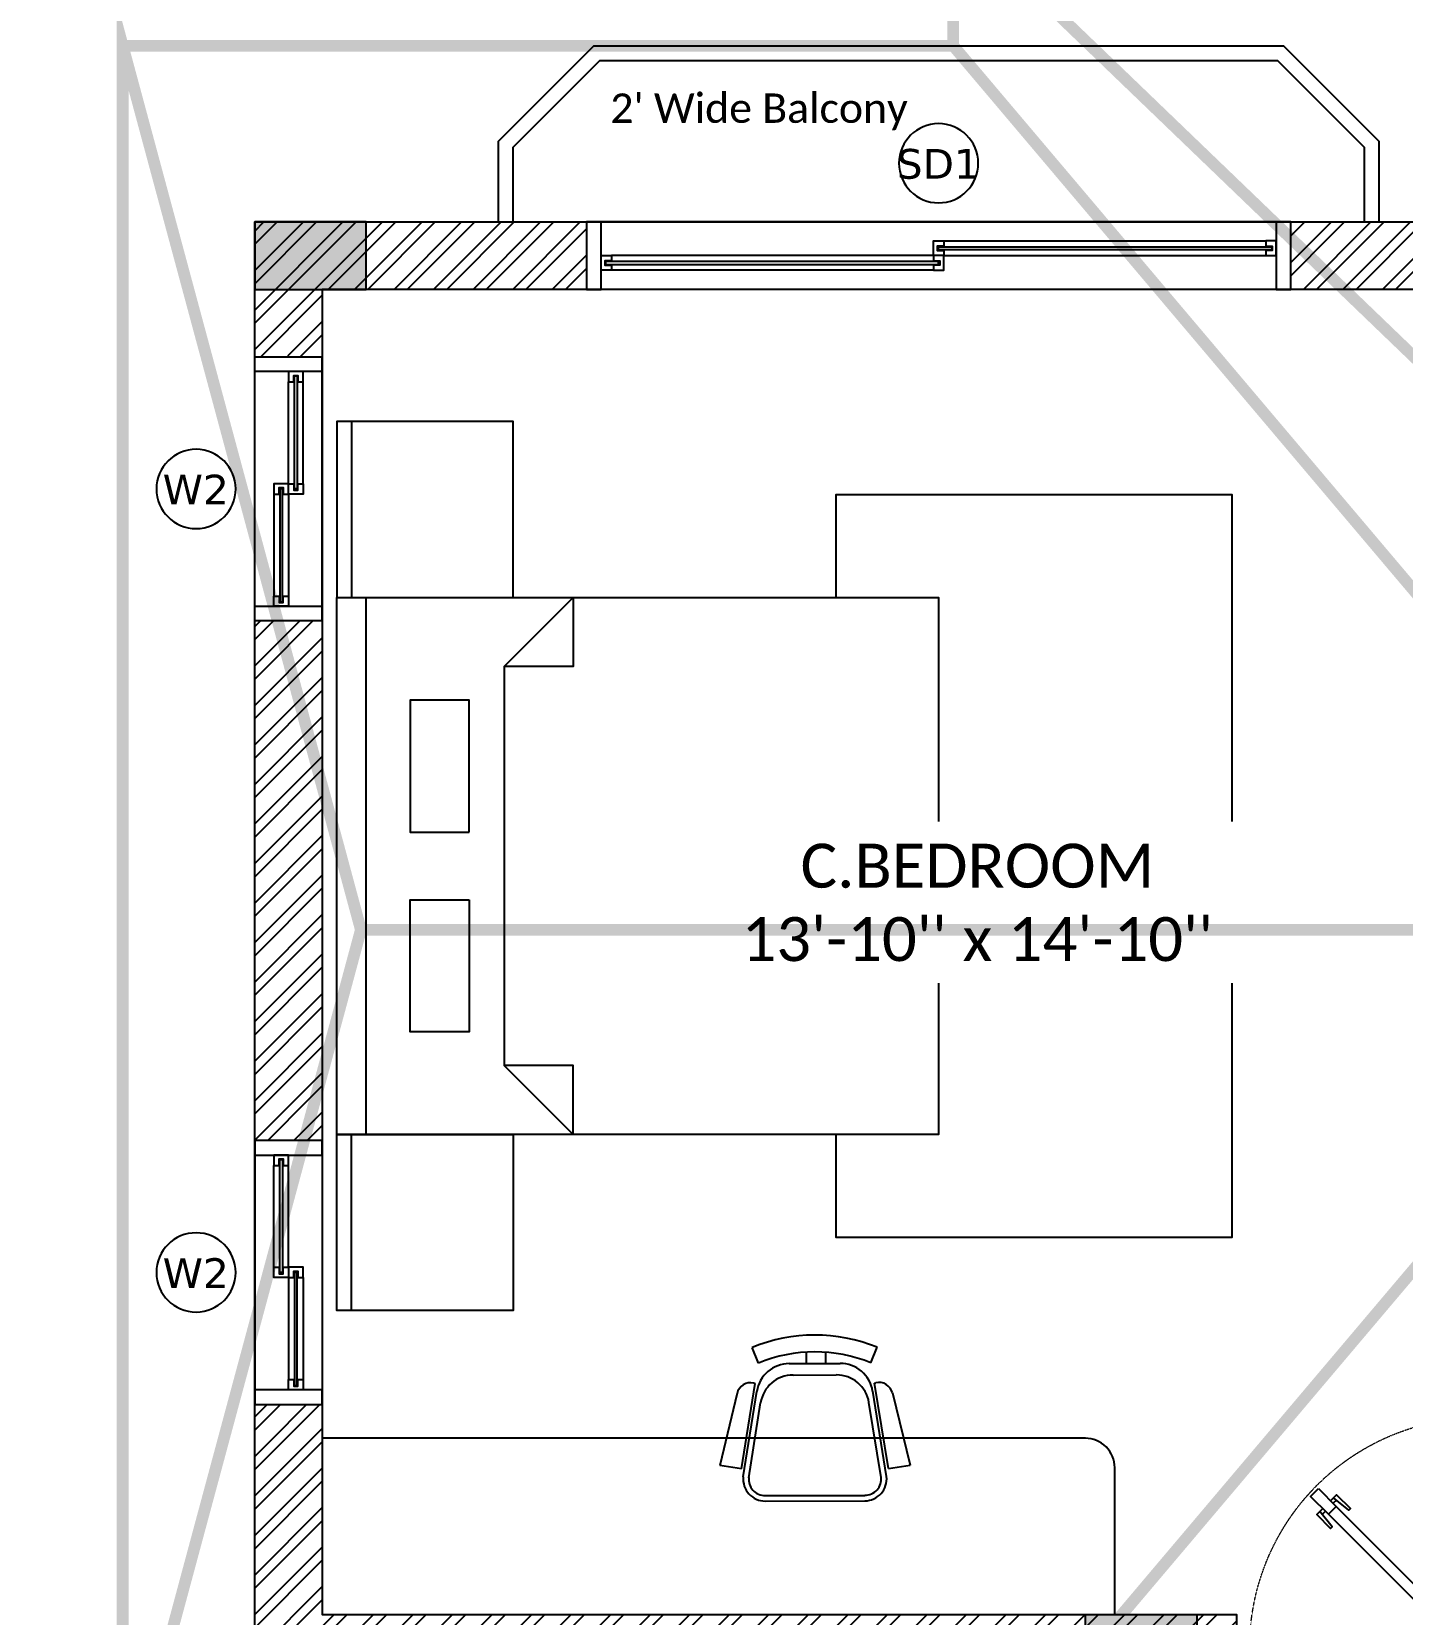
# Model space of a CAD drawing. Header units: millimetres. Extents: x -176651 to 424033, y -469666 to 486614.
# Drawn here: x 178476 to 183147, y 167520 to 172913 of the extents above; entities that cross this region are included whole.
import ezdxf
from ezdxf import colors
from ezdxf.entities.mleader import LeaderData, LeaderLine
from ezdxf.enums import TextEntityAlignment as Align
from ezdxf.math import Vec2, Vec3

# ---------------------------------------------------------------- set-up
doc = ezdxf.new("R2010")
doc.units = ezdxf.units.MM
doc.set_wipeout_variables(frame=1)
doc.linetypes.add('1625_East Villa$0$DASHED', pattern=[0.75, 0.5, -0.25])
doc.linetypes.add('1625E_Roof Plan$0$DASHED', pattern=[0.75, 0.5, -0.25])
for name, color, linetype in [('1625_East Villa$0$ad-Door', 8, 'Continuous'), ('1625_East Villa$0$ad-Elevation 10', 8, 'Continuous'), ('1625_East Villa$0$ad-Furniture', 8, 'Continuous'), ('1625_East Villa$0$ad-Glass Sectionline', 8, 'Continuous'), ('1625_East Villa$0$ad-Railing', 8, 'Continuous'), ('1625_East Villa$0$ad-Text main', 8, 'Continuous'), ('1625_East Villa$0$ad-Text Main_Door&window Label', 8, 'Continuous'), ('1625_East Villa$0$ad-Wall', 8, 'Continuous'), ('1625_East Villa$0$ad-Wall hatch', 8, 'Continuous'), ('1625E_Columns$0$ad-Column', 8, 'Continuous'), ('1625E_Columns$0$ad-Column Hatch', 8, 'Continuous'), ('1625E_Roof Plan$0$ad-Primary Roof', 8, 'Continuous'), ('1625E_Roof Plan$0$ad-Secondary Roof', 8, 'Continuous'), ('ad-Plinth', 8, 'Continuous'), ('Site Levels$0$ad-Lvl-Entance road', 4, 'Continuous')]:
    doc.layers.add(name, color=color, linetype=linetype)
doc.styles.add('1625_East Villa$0$6 U T S R N_Typical Floor Plan$0$3BHK-E(NB)$0$grid_text', font='verdana.ttf', dxfattribs={"width": 0.9})
doc.styles.add('1625_East Villa$0$New Text Style', font='arial.ttf', dxfattribs={"height": 100})
doc.styles.add('1625_East Villa$0$Standard', font='calibril.ttf')
doc.styles.add('Site Levels$0$Standard', font='arial.ttf')

# ---------------------------------------------------------------- blocks, each defined once
blk = doc.blocks.new('A$C92fa9908')
at = {"layer": 'ad-Plinth', "ltscale": 5}
blk.add_lwpolyline([(0, 13620), (12120, 13620), (12120, 0), (0, 0), (0, 4745), (2830, 4745), (2830, 8645), (0, 8645)], close=True, dxfattribs=at)
blk = doc.blocks.new('zw$C194')
at = {"layer": 'ad-Plinth', "ltscale": 5}
blk.add_blockref('A$C92fa9908', (-12602.2, -270113.9), dxfattribs=at)
blk = doc.blocks.new('1625_East Villa$0$zw$6C7B')
at = {"layer": '1625_East Villa$0$ad-Furniture'}
for points in [[(0, 2430), (600, 2430), (600, 3030), (0, 3030)], [(0, 600), (2050, 600), (2050, 2430), (0, 2430)], [(450, 1630), (450, 2080), (250, 2080), (250, 1630)], [(450, 1400), (450, 950), (250, 950), (250, 1400)], [(0, 600), (600, 600), (600, 0), (0, 0)]]:
    blk.add_lwpolyline(points, close=True, dxfattribs=at)
for points in [[(50, 3030), (50, 2430)], [(100, 2430), (100, 600)], [(570.2, 835.1), (805.2, 600), (805.2, 835.1), (570.2, 835.1), (570.2, 2194.9), (805.2, 2430), (805.2, 2194.9), (570.2, 2194.9)], [(50, 0), (50, 600)]]:
    blk.add_lwpolyline(points, dxfattribs=at)
at = {"layer": '1625_East Villa$0$ad-Furniture', "color": 33}
blk.add_lwpolyline([(1700, 2430), (1700, 2780), (3050, 2780), (3050, 250), (1700, 250), (1700, 600)], dxfattribs=at)
blk = doc.blocks.new('1625_East Villa$0$A$Cb8966b9a')
at = {"layer": '1625_East Villa$0$ad-Furniture', "color": 33}
for p, q in [((-403.5, 205.2), (-169.5, 301.8)), ((-146.5, 230.5), (-169.5, 301.8)), ((-146.5, 230.5), (-427.2, 139.8)), ((-118.7, 228.7), (-399.4, 138)), ((-113, 210.9), (-359, 131.3)), ((7.4, -170.5), (-44.4, 164.8)), ((25.9, -167.6), (-25.9, 167.6)), ((-494.1, 117.2), (-549.9, 130.5)), ((-427.2, 139.8), (-429, 144.1)), ((-449.5, -157), (-475.9, 13.9)), ((-413, -138.5), (-435.5, 7.2)), ((-506.1, -41.2), (-468.3, -35.4)), ((-496.7, -105.7), (-458.3, -99.8)), ((-435.6, -261), (-484.8, -290.5)), ((-365, -262.3), (-365.4, -266.9)), ((-70, -264), (-365, -262.3)), ((-44.1, -253.9), (-339.1, -252.2)), ((-44, -235.2), (-302.6, -233.7)), ((-70, -264), (-70.4, -338.9)), ((-322.7, -317.5), (-70.4, -338.9))]:
    blk.add_line(p, q, dxfattribs=at)
for centre, radius, start, end in [((-100, 156.2), 74.9, 8.7914, 104.502), ((-385.7, 161.9), 46.8, 112.4281, 202.4281), ((-100, 156.2), 56.2, 8.7914, 104.502), ((0, 0), 565.1, 166.6505, 210.9323), ((0, 0), 507.8, 166.6505, 210.9323), ((-364.9, 31), 112.4, 107.9151, 188.7914), ((-324.5, 24.4), 112.4, 107.9151, 188.7914), ((-338.4, -139.8), 112.4, 188.7914, 269.6678), ((-301.9, -121.3), 112.4, 188.7914, 269.6678), ((-48.1, -179.1), 56.2, 273.0808, 8.7914), ((-48.1, -179.1), 74.9, 273.0808, 8.7914), ((-318.7, -270.9), 46.8, 175.1548, 265.1548)]:
    blk.add_arc(centre, radius, start, end, dxfattribs=at)
blk = doc.blocks.new('1625_East Villa$0$zw$D46D')
at = {"layer": '1625_East Villa$0$ad-Furniture'}
blk.add_lwpolyline([(230, 9475), (230, 8875), (2930, 8875), (2930, 9375, 0.414214), (2830, 9475)], format="xyb", close=True, dxfattribs=at)
at = {"layer": '1625_East Villa$0$ad-Furniture', "xscale": -1, "rotation": 180}
blk.add_blockref('1625_East Villa$0$zw$6C7B', (280, 12940), dxfattribs=at)
at = {"layer": '1625_East Villa$0$ad-Furniture', "rotation": 261.352359420017}
blk.add_blockref('1625_East Villa$0$A$Cb8966b9a', (1908.9, 9261.4), dxfattribs=at)
blk = doc.blocks.new('1625_East Villa$0$6 U T S R N_Typical Floor Plan$0$ad_Window Tag')
blk.add_circle((0, 0), 150)
at = {"style": '1625_East Villa$0$6 U T S R N_Typical Floor Plan$0$3BHK-E(NB)$0$grid_text', "width": 0.9}
blk.add_attdef('D1', text='', height=125, dxfattribs=at).set_placement((0, 0), align=Align.MIDDLE_CENTER)
blk = doc.blocks.new('1625_East Villa$0$zw$3849')
at = {"layer": '1625_East Villa$0$ad-Text Main_Door&window Label'}
ref = blk.add_blockref('1625_East Villa$0$6 U T S R N_Typical Floor Plan$0$ad_Window Tag', (-200, 12710), dxfattribs=dict(at, xscale=-0.9, yscale=0.9, zscale=0.9))
ref.add_attrib('D1', 'W2', dxfattribs={"height": 101.25, "rotation": 1800, "style": '1625_East Villa$0$6 U T S R N_Typical Floor Plan$0$3BHK-E(NB)$0$grid_text'}).set_placement((-201, 12707.9), align=Align.MIDDLE_CENTER)
ref = blk.add_blockref('1625_East Villa$0$6 U T S R N_Typical Floor Plan$0$ad_Window Tag', (-200, 10040), dxfattribs=dict(at, xscale=-0.9, yscale=0.9, zscale=0.9))
ref.add_attrib('D1', 'W2', dxfattribs={"height": 101.25, "rotation": 1800, "style": '1625_East Villa$0$6 U T S R N_Typical Floor Plan$0$3BHK-E(NB)$0$grid_text'}).set_placement((-201, 10037.9), align=Align.MIDDLE_CENTER)
at = {"layer": '1625_East Villa$0$ad-Text main', "attachment_point": 5, "style": '1625_East Villa$0$Standard', "bg_fill": 2}
for s, insert, char_height, width in [("\\pxqd;2' Wide Balcony", (2330, 13995), 100, 2237.11), ("C.BEDROOM^J13'-10'' x 14'-10''", (2462.3, 11300.3), 150, 1741.287)]:
    blk.add_mtext(s, dxfattribs=dict(at, insert=insert, char_height=char_height, width=width))
at = {"layer": '1625_East Villa$0$ad-Text Main_Door&window Label'}
ref = blk.add_blockref('1625_East Villa$0$6 U T S R N_Typical Floor Plan$0$ad_Window Tag', (2330, 13820), dxfattribs=dict(at, xscale=-0.9, yscale=0.9, zscale=0.9))
ref.add_attrib('D1', 'SD1', dxfattribs={"height": 101.25, "rotation": 1800, "style": '1625_East Villa$0$6 U T S R N_Typical Floor Plan$0$3BHK-E(NB)$0$grid_text'}).set_placement((2329, 13817.9), align=Align.MIDDLE_CENTER)
blk = doc.blocks.new('*U169')
for p, q in [((-8.3, -111.1), (-41.7, -111.1)), ((-25, -127.8), (-25, -94.4)), ((-811.3, -760.8), (-796.4, -775.7)), ((-746.2, -826), (-761.1, -811.1))]:
    blk.add_line(p, q)
for points in [[(-1150, -100), (-1150, -50), (-1128.6, -50), (-1128.6, -35.7), (-1128.6, 0), (-1200, 0), (-1200, -100)], [(-50, -100), (0, -100), (0, 0), (-71.4, 0), (-71.4, -35.7), (-71.4, -50), (-50, -50)], [(-50, -100), (-130.8, -180.8), (-166.2, -145.5), (-85.4, -64.6)], [(-130.8, -180.8), (-747, -797), (-782.4, -761.6), (-166.2, -145.5)], [(-827.8, -877.8), (-747, -797), (-782.4, -761.6), (-863.2, -842.5)]]:
    blk.add_lwpolyline(points, close=True)
for points in [[(-808.2, -787.5), (-835.7, -760), (-772.9, -697.2), (-765, -705), (-822, -773.7)], [(-772.8, -822.8), (-745.4, -850.3), (-682.5, -787.5), (-690.4, -779.7), (-759, -836.7)]]:
    blk.add_lwpolyline(points)
blk.add_circle((-25, -111.1), 11.1)
at = {"color": 8, "linetype": '1625_East Villa$0$DASHED', "lineweight": 0}
blk.add_arc((-93.1, -153.1), 1047.4, 178.18808, 271.81192, dxfattribs=at)
at = {"layer": '1625_East Villa$0$ad-Text Main_Door&window Label'}
blk.add_line((-600, 125), (-600, -230), dxfattribs=at)
blk.add_circle((-600.3, 245), 120, dxfattribs=at)
at = {"layer": '1625_East Villa$0$ad-Text Main_Door&window Label', "style": '1625_East Villa$0$New Text Style'}
blk.add_attdef('D1', text='', height=100, dxfattribs=at).set_placement((-585.4, 244.6), align=Align.MIDDLE_CENTER)
blk = doc.blocks.new('1625_East Villa$0$$ZCDB_AUDIT_GENERATED_C77D')
blk.add_wipeout([(0, 230), (2400, 230), (2400, 0), (0, 0)]).dxf.layer = '1625_East Villa$0$ad-Elevation 10'
at = {"layer": '1625_East Villa$0$ad-Elevation 10'}
for points in [[(2400, 230), (0, 230)], [(2400, 0), (0, 0)]]:
    blk.add_lwpolyline(points, dxfattribs=at)
for points in [[(50, 0), (50, 230), (0, 230), (0, 0)], [(2350, 0), (2400, 0), (2400, 230), (2350, 230)], [(1217.5, 133), (1217.5, 115), (1182.5, 115), (1182.5, 165), (1217.5, 165), (1217.5, 147), (1195.5, 147), (1195.5, 133)], [(2315, 133), (2315, 115), (2350, 115), (2350, 165), (2315, 165), (2315, 147), (2337, 147), (2337, 133)], [(85, 83), (85, 65), (50, 65), (50, 115), (85, 115), (85, 97), (63, 97), (63, 83)], [(1182.5, 83), (1182.5, 65), (1217.5, 65), (1217.5, 115), (1182.5, 115), (1182.5, 97), (1204.5, 97), (1204.5, 83)]]:
    blk.add_lwpolyline(points, close=True, dxfattribs=at)
at = {"layer": '1625_East Villa$0$ad-Glass Sectionline'}
for points in [[(1217.5, 165), (2315, 165)], [(1182.5, 115), (85, 115)], [(1217.5, 115), (2315, 115)], [(1182.5, 65), (85, 65)]]:
    blk.add_lwpolyline(points, dxfattribs=at)
for points in [[(1200, 145), (2335, 145), (2335, 135), (1200, 135)], [(1200, 95), (65, 95), (65, 85), (1200, 85)]]:
    blk.add_lwpolyline(points, close=True, dxfattribs=at)
blk = doc.blocks.new('*U168')
blk.add_blockref('1625_East Villa$0$$ZCDB_AUDIT_GENERATED_C77D', (0, 0))
blk = doc.blocks.new('1625_East Villa$0$$ZCDB_AUDIT_GENERATED_C7DC')
blk.add_wipeout([(0, 230), (900, 230), (900, 0), (0, 0)]).dxf.layer = '1625_East Villa$0$ad-Elevation 10'
at = {"layer": '1625_East Villa$0$ad-Elevation 10'}
for points in [[(900, 230), (0, 230)], [(900, 0), (0, 0)]]:
    blk.add_lwpolyline(points, dxfattribs=at)
for points in [[(50, 0), (50, 230), (0, 230), (0, 0)], [(850, 0), (900, 0), (900, 230), (850, 230)], [(467.5, 133), (467.5, 115), (432.5, 115), (432.5, 165), (467.5, 165), (467.5, 147), (445.5, 147), (445.5, 133)], [(815, 133), (815, 115), (850, 115), (850, 165), (815, 165), (815, 147), (837, 147), (837, 133)], [(85, 83), (85, 65), (50, 65), (50, 115), (85, 115), (85, 97), (63, 97), (63, 83)], [(432.5, 83), (432.5, 65), (467.5, 65), (467.5, 115), (432.5, 115), (432.5, 97), (454.5, 97), (454.5, 83)]]:
    blk.add_lwpolyline(points, close=True, dxfattribs=at)
at = {"layer": '1625_East Villa$0$ad-Glass Sectionline'}
for points in [[(467.5, 165), (815, 165)], [(432.5, 115), (85, 115)], [(467.5, 115), (815, 115)], [(432.5, 65), (85, 65)]]:
    blk.add_lwpolyline(points, dxfattribs=at)
for points in [[(450, 145), (835, 145), (835, 135), (450, 135)], [(450, 95), (65, 95), (65, 85), (450, 85)]]:
    blk.add_lwpolyline(points, close=True, dxfattribs=at)
blk = doc.blocks.new('*U167')
blk.add_blockref('1625_East Villa$0$$ZCDB_AUDIT_GENERATED_C7DC', (0, 0))
blk = doc.blocks.new('1625_East Villa$0$zw$42B5')
at = {"layer": '1625_East Villa$0$ad-Wall hatch', "transparency": 33554610}
h = blk.add_hatch(dxfattribs=at)
h.set_pattern_fill('ANSI32', color=256, scale=10)
h.set_pattern_definition([(45, (-1040635.14, 674820.02), (-67.351921, 67.351921), []), (45, (-1040590.24, 674820.02), (-67.351921, 67.351921), [])])
h.paths.add_polyline_path([(12120, 13620), (12120, 10220), (11890, 10220), (11890, 13390), (7240, 13390), (7240, 8645), (4245, 8645), (4245, 8875), (4445, 8875), (4445, 9370), (4560, 9370), (4560, 8760), (7010, 8760), (7010, 10500), (6360, 10500), (6360, 10615), (7010, 10615), (7010, 13390), (4560, 13390), (4560, 10615), (5560, 10615), (5560, 10500), (4445, 10500), (4445, 13390), (230, 13390), (230, 8875), (3345, 8875), (3345, 8645), (3060, 8645), (3060, 4745), (3345, 4745), (3345, 4515), (230, 4515), (230, 230), (4995, 230), (4995, 3130), (6060, 3130), (6060, 3015), (5110, 3015), (5110, 230), (8310, 230), (8310, 3015), (6860, 3015), (6860, 3130), (8310, 3130), (8310, 4630), (5110, 4630), (5110, 3930), (4995, 3930), (4995, 4515), (4245, 4515), (4245, 4745), (8540, 4745), (8540, 230), (9240, 230), (9240, 0), (0, 0), (0, 4745), (2830, 4745), (2830, 8645), (0, 8645), (0, 13620)])
at = {"layer": '1625_East Villa$0$ad-Railing'}
for points in [[(830, 13620), (830, 13895), (1155, 14220), (3505, 14220), (3830, 13895), (3830, 13620)], [(880, 13620), (880, 13874.3), (1175.7, 14170), (3484.3, 14170), (3780, 13874.3), (3780, 13620)]]:
    blk.add_lwpolyline(points, dxfattribs=at)
at = {"layer": '1625_East Villa$0$ad-Door', "ltscale": 5}
ref = blk.add_blockref('*U169', (4245, 8645), dxfattribs=dict(at, xscale=-0.7499999997027537, yscale=0.7499999997027537, zscale=0.7499999997027537, rotation=179.9999999999998))
ref.add_attrib('D1', 'D1', dxfattribs={"layer": '1625_East Villa$0$ad-Text Main_Door&window Label', "height": 75, "rotation": 1440, "style": '1625_East Villa$0$New Text Style'}).set_placement((3794.8, 8461.3), align=Align.MIDDLE_CENTER)
blk.add_blockref('*U168', (1130, 13390))
at = {"xscale": -1, "rotation": 89.99999999999994}
blk.add_blockref('*U167', (230, 13160), dxfattribs=at)
at = {"rotation": 90}
blk.add_blockref('*U167', (230, 9590), dxfattribs=at)
at = {"layer": '1625_East Villa$0$ad-Wall'}
for points in [[(7010, 8760), (7010, 10500), (6360, 10500), (6360, 10615), (7010, 10615), (7010, 13390), (4560, 13390), (4560, 10615), (5560, 10615), (5560, 10500), (4445, 10500), (4445, 13390), (230, 13390), (230, 8875), (3345, 8875), (3345, 8645)], [(0, 0), (0, 4745), (2830, 4745), (2830, 8645), (0, 8645), (0, 13620), (12120, 13620)]]:
    blk.add_lwpolyline(points, dxfattribs=at)
blk = doc.blocks.new('1625E_Roof Plan')
at = {"layer": '1625E_Roof Plan$0$ad-Primary Roof', "linetype": '1625E_Roof Plan$0$DASHED', "ltscale": 2, "const_width": 40}
blk.add_lwpolyline([(12570, 14670), (2380, 14670), (7475, 9770)], close=True, dxfattribs=at)
blk.add_lwpolyline([(2380, 14670), (2380, 14220)], dxfattribs=at)
at = {"layer": '1625E_Roof Plan$0$ad-Secondary Roof', "linetype": '1625E_Roof Plan$0$DASHED', "ltscale": 2, "const_width": 40}
for points in [[(-450, 14220), (361.7, 11207.5), (-450, 8195)], [(2380, 8195), (4927.5, 11207.5), (2380, 14220), (-450, 14220), (-450, 8195)]]:
    blk.add_lwpolyline(points, close=True, dxfattribs=at)
blk.add_lwpolyline([(361.7, 11207.5), (4927.5, 11207.5)], dxfattribs=at)
blk = doc.blocks.new('1625E_Columns$0$zw$6AA0')
at = {"layer": '1625E_Columns$0$ad-Column Hatch', "transparency": 33554687}
h = blk.add_hatch(color=256, dxfattribs=at)
h.dxf.hatch_style = 1
h.paths.add_polyline_path([(0, -230), (380, -230), (380, 0), (0, 0)])
at = {"layer": '1625E_Columns$0$ad-Column'}
blk.add_lwpolyline([(0, -230), (380, -230), (380, 0), (0, 0)], close=True, dxfattribs=at)
blk = doc.blocks.new('1625E_Columns')
at = {"layer": '1625E_Columns$0$ad-Column', "rotation": 359.9999999999993}
blk.add_blockref('1625E_Columns$0$zw$6AA0', (0, 13620), dxfattribs=at)
at = {"layer": '1625E_Columns$0$ad-Column', "xscale": -1, "rotation": 359.9999999999997}
blk.add_blockref('1625E_Columns$0$zw$6AA0', (3210, 8875), dxfattribs=at)
blk = doc.blocks.new('1625_East Villa')
at = {"layer": '1625_East Villa$0$ad-Furniture'}
blk.add_blockref('1625_East Villa$0$zw$D46D', (0, 0), dxfattribs=at)
at = {"layer": '1625_East Villa$0$ad-Text main'}
blk.add_blockref('1625_East Villa$0$zw$3849', (0, 0), dxfattribs=at)
at = {"layer": '1625_East Villa$0$ad-Wall'}
blk.add_blockref('1625_East Villa$0$zw$42B5', (0, 0), dxfattribs=at)
for name in ['1625E_Roof Plan', '1625E_Columns']:
    blk.add_blockref(name, (0, 0))
blk = doc.blocks.new("All Plot's Villa Plans")
at = {"ltscale": 5}
blk.add_blockref('1625_East Villa', (179236.6, 158644.9), dxfattribs=at)
blk = doc.blocks.new('Site Levels$0$zw$1B0B')
at = {"layer": 'Site Levels$0$ad-Lvl-Entance road'}
ml = blk.add_multileader_mtext('Standard', dxfattribs=at)
ml.set_content('{\\fArial|b1|i0|c0|p34;500.04}', color=256, style='Site Levels$0$Standard')
ml.set_leader_properties()
ml.build(insert=Vec2(0, 0))
ml.multileader.update_dxf_attribs({"has_text_frame": 1, "arrow_head_size": 1219.2, "scale": 12})
ctx = ml.context
ctx.base_point, ctx.scale, ctx.char_height, ctx.arrow_head_size, ctx.landing_gap_size, ctx.plane_origin = Vec3(214472.1, 75004.1), 12, 1219.186, 1219.2, 609.6, Vec3(222625.2, 70283.8)
ctx.text_align_type = 2
notes = []
notes.append((ctx, [(0, (1, 1, 0), (221630.9, 75004.1), (-1, 0), 845, [(0, [(222625.2, 70283.8)], 0, [])])]))
ctx.mtext.insert, ctx.mtext.width, ctx.mtext.defined_height, ctx.mtext.alignment, ctx.mtext.flow_direction = Vec3(220176.4, 75624.1), 5138.489, 1392.4, 3, 5
ctx.mtext.has_bg_fill, ctx.mtext.bg_color, ctx.mtext.bg_scale_factor, ctx.mtext.bg_transparency, ctx.mtext.use_window_bg_color = 1, -1027028792, 1.5, 0, 1
for ctx, leaders in notes:
    for number, flags, end, landing, length, lines in leaders:
        leader = LeaderData()
        leader.index, (leader.has_last_leader_line, leader.has_dogleg_vector, leader.attachment_direction) = number, flags
        leader.last_leader_point, leader.dogleg_vector, leader.dogleg_length = Vec3(end), Vec3(landing), length
        for number, points, colour, breaks in lines:
            line = LeaderLine()
            line.index, line.vertices, line.color, line.breaks = number, Vec3.list(points), colors.encode_raw_color(colour), breaks
            leader.lines.append(line)
        ctx.leaders.append(leader)
blk = doc.blocks.new('Site Levels')
at = {"layer": 'Site Levels$0$ad-Lvl-Entance road', "ltscale": 5}
blk.add_blockref('Site Levels$0$zw$1B0B', (-5982.9, 99418.6), dxfattribs=at)

msp = doc.modelspace()

# ---------------------------------------------------------------- block references
at = {"ltscale": 5}
msp.add_blockref("All Plot's Villa Plans", (0, 0), dxfattribs=at)

# ---------------------------------------------------------------- next in the draw order: block references
msp.add_blockref('zw$C194', (191838.8, 428758.8), dxfattribs=at)

# ---------------------------------------------------------------- next in the draw order: block references
msp.add_blockref('Site Levels', (0, 0), dxfattribs=at)

doc.saveas('drawing.dxf')
